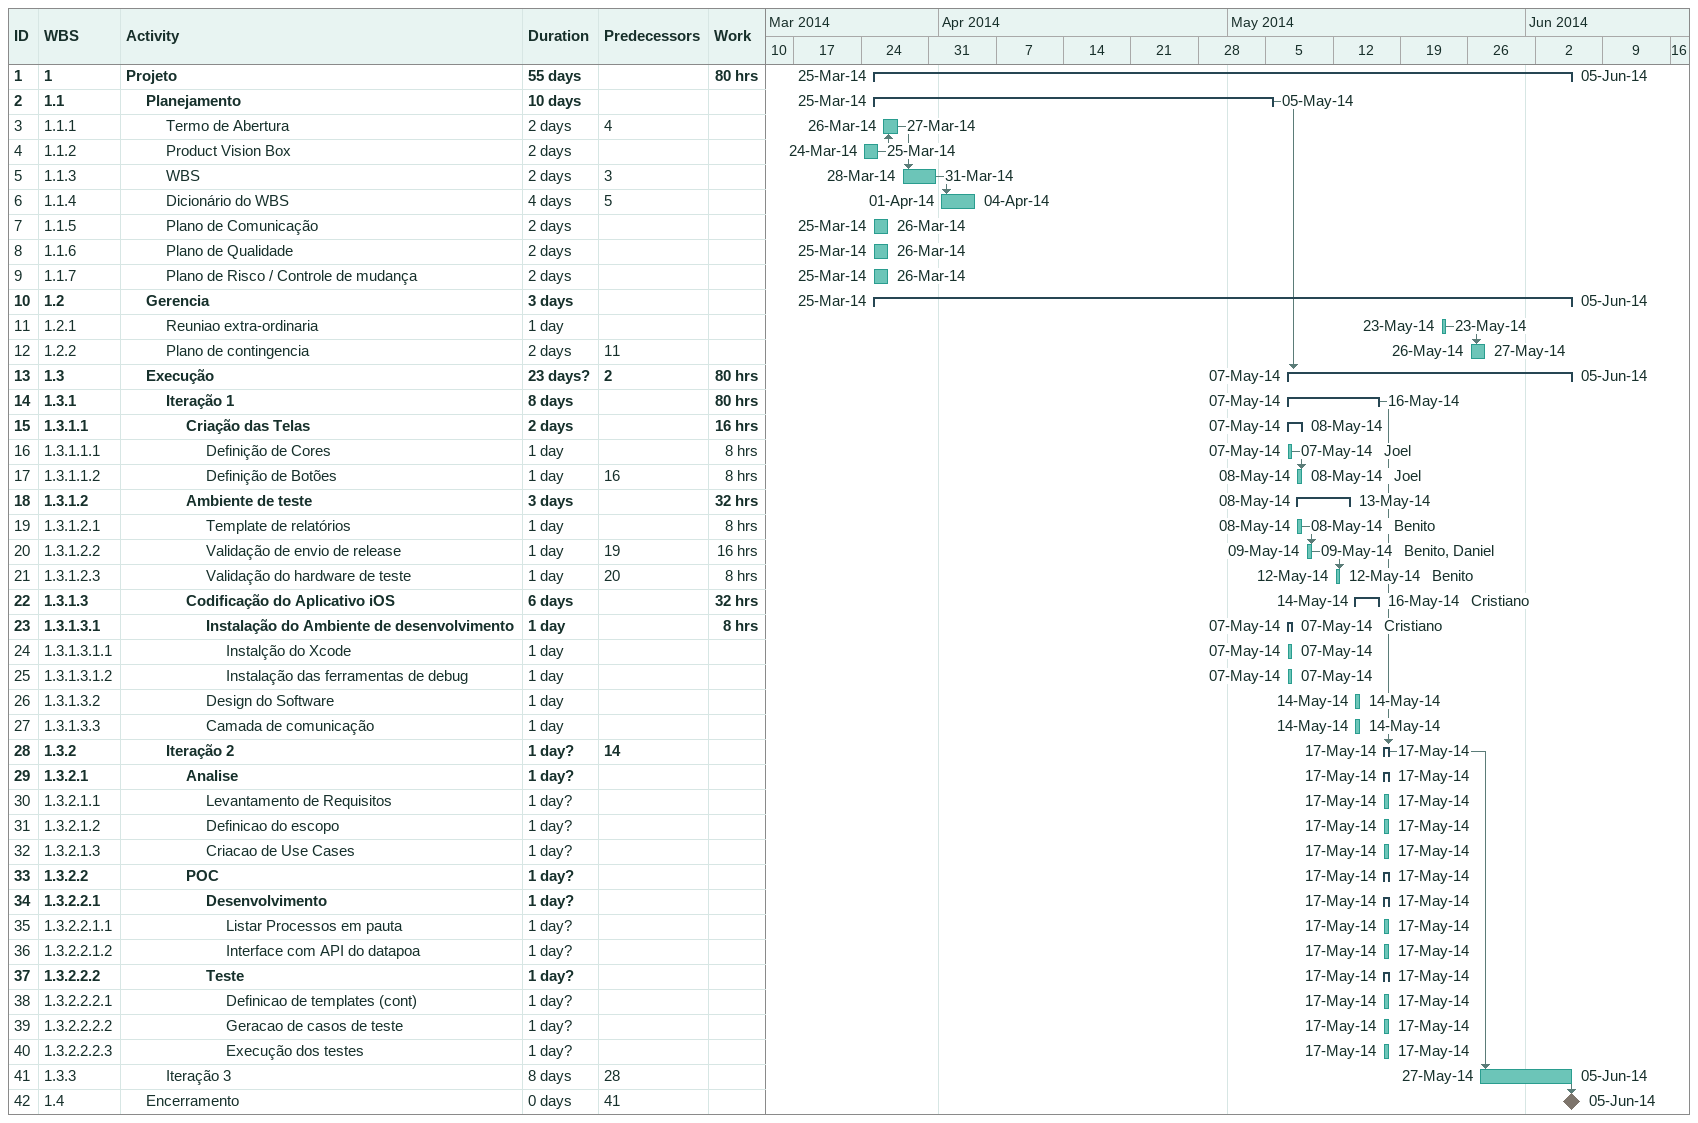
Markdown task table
| ID | WBS | Task | Duration | Start | Finish | Predecessors | Resources | Work (h) |
|---|---|---|---|---|---|---|---|---|
| 1 | 1 | **Projeto** | 55d | 2014-03-25 | 2014-06-05 |  |  | 80 |
| 2 | 1.1 | **Planejamento** | 10d | 2014-03-25 | 2014-05-05 |  |  |  |
| 3 | 1.1.1 | Termo de Abertura | 2d | 2014-03-26 | 2014-03-27 | 4 |  |  |
| 4 | 1.1.2 | Product Vision Box | 2d | 2014-03-24 | 2014-03-25 |  |  |  |
| 5 | 1.1.3 | WBS | 2d | 2014-03-28 | 2014-03-31 | 3 |  |  |
| 6 | 1.1.4 | Dicionário do WBS | 4d | 2014-04-01 | 2014-04-04 | 5 |  |  |
| 7 | 1.1.5 | Plano de Comunicação | 2d | 2014-03-25 | 2014-03-26 |  |  |  |
| 8 | 1.1.6 | Plano de Qualidade | 2d | 2014-03-25 | 2014-03-26 |  |  |  |
| 9 | 1.1.7 | Plano de Risco / Controle de mudança | 2d | 2014-03-25 | 2014-03-26 |  |  |  |
| 10 | 1.2 | **Gerencia** | 3d | 2014-03-25 | 2014-06-05 |  |  |  |
| 11 | 1.2.1 | Reuniao extra-ordinaria | 1d | 2014-05-23 | 2014-05-23 |  |  |  |
| 12 | 1.2.2 | Plano de contingencia | 2d | 2014-05-26 | 2014-05-27 | 11 |  |  |
| 13 | 1.3 | **Execução** | 23d? | 2014-05-07 | 2014-06-05 | 2 |  | 80 |
| 14 | 1.3.1 | **Iteração 1** | 8d | 2014-05-07 | 2014-05-16 |  |  | 80 |
| 15 | 1.3.1.1 | **Criação das Telas** | 2d | 2014-05-07 | 2014-05-08 |  |  | 16 |
| 16 | 1.3.1.1.1 | Definição de Cores | 1d | 2014-05-07 | 2014-05-07 |  | Joel | 8 |
| 17 | 1.3.1.1.2 | Definição de Botões | 1d | 2014-05-08 | 2014-05-08 | 16 | Joel | 8 |
| 18 | 1.3.1.2 | **Ambiente de teste** | 3d | 2014-05-08 | 2014-05-13 |  |  | 32 |
| 19 | 1.3.1.2.1 | Template de relatórios | 1d | 2014-05-08 | 2014-05-08 |  | Benito | 8 |
| 20 | 1.3.1.2.2 | Validação de envio de release | 1d | 2014-05-09 | 2014-05-09 | 19 | Benito, Daniel | 16 |
| 21 | 1.3.1.2.3 | Validação do hardware de teste | 1d | 2014-05-12 | 2014-05-12 | 20 | Benito | 8 |
| 22 | 1.3.1.3 | **Codificação do Aplicativo iOS** | 6d | 2014-05-14 | 2014-05-16 |  | Cristiano | 32 |
| 23 | 1.3.1.3.1 | **Instalação do Ambiente de desenvolvimento** | 1d | 2014-05-07 | 2014-05-07 |  | Cristiano | 8 |
| 24 | 1.3.1.3.1.1 | Instalção do Xcode | 1d | 2014-05-07 | 2014-05-07 |  |  |  |
| 25 | 1.3.1.3.1.2 | Instalação das ferramentas de debug | 1d | 2014-05-07 | 2014-05-07 |  |  |  |
| 26 | 1.3.1.3.2 | Design do Software | 1d | 2014-05-14 | 2014-05-14 |  |  |  |
| 27 | 1.3.1.3.3 | Camada de comunicação | 1d | 2014-05-14 | 2014-05-14 |  |  |  |
| 28 | 1.3.2 | **Iteração 2** | 1d? | 2014-05-17 | 2014-05-17 | 14 |  |  |
| 29 | 1.3.2.1 | **Analise** | 1d? | 2014-05-17 | 2014-05-17 |  |  |  |
| 30 | 1.3.2.1.1 | Levantamento de Requisitos | 1d? | 2014-05-17 | 2014-05-17 |  |  |  |
| 31 | 1.3.2.1.2 | Definicao do escopo | 1d? | 2014-05-17 | 2014-05-17 |  |  |  |
| 32 | 1.3.2.1.3 | Criacao de Use Cases | 1d? | 2014-05-17 | 2014-05-17 |  |  |  |
| 33 | 1.3.2.2 | **POC** | 1d? | 2014-05-17 | 2014-05-17 |  |  |  |
| 34 | 1.3.2.2.1 | **Desenvolvimento** | 1d? | 2014-05-17 | 2014-05-17 |  |  |  |
| 35 | 1.3.2.2.1.1 | Listar Processos em pauta | 1d? | 2014-05-17 | 2014-05-17 |  |  |  |
| 36 | 1.3.2.2.1.2 | Interface com API do datapoa | 1d? | 2014-05-17 | 2014-05-17 |  |  |  |
| 37 | 1.3.2.2.2 | **Teste** | 1d? | 2014-05-17 | 2014-05-17 |  |  |  |
| 38 | 1.3.2.2.2.1 | Definicao de templates (cont) | 1d? | 2014-05-17 | 2014-05-17 |  |  |  |
| 39 | 1.3.2.2.2.2 | Geracao de casos de teste | 1d? | 2014-05-17 | 2014-05-17 |  |  |  |
| 40 | 1.3.2.2.2.3 | Execução dos testes | 1d? | 2014-05-17 | 2014-05-17 |  |  |  |
| 41 | 1.3.3 | Iteração 3 | 8d | 2014-05-27 | 2014-06-05 | 28 |  |  |
| 42 | 1.4 | Encerramento | 0d | 2014-06-05 | 2014-06-05 | 41 |  |  |
